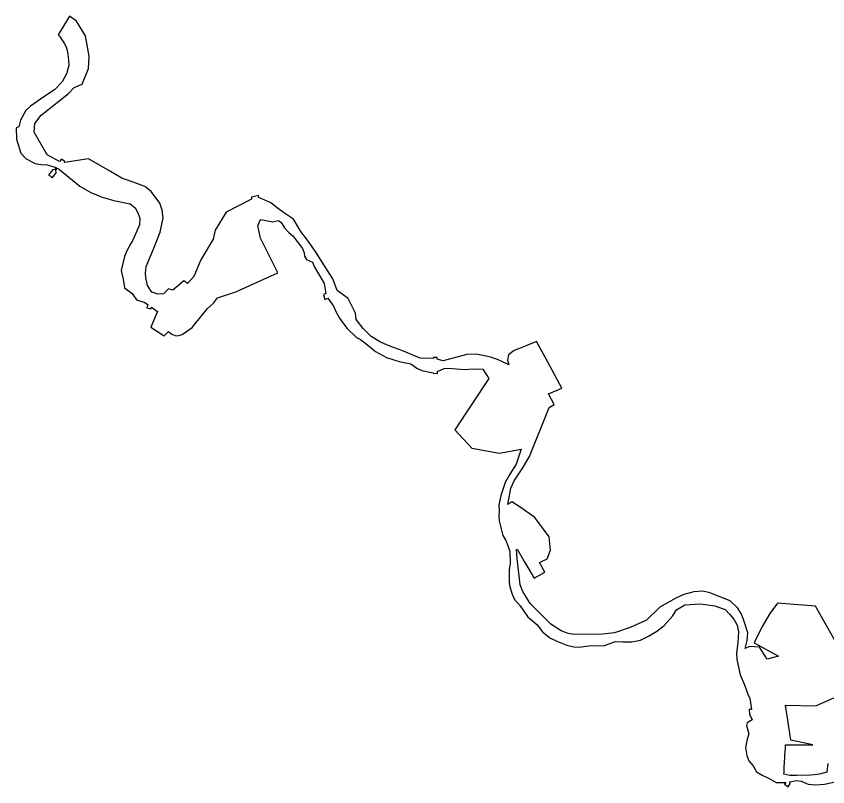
# Model space of a CAD drawing. Extents: x 545857 to 551173, y 1841643 to 1844623.
# Drawn here: x 545857 to 547189, y 1843358 to 1844623 of the extents above; entities that cross this region are included whole.
import ezdxf

# ---------------------------------------------------------------- set-up
doc = ezdxf.new("R2010")
doc.units = 0
doc.layers.add('Level 50', color=7, linetype='Continuous')

msp = doc.modelspace()

# ---------------------------------------------------------------- linework, layer by layer
at = {"layer": 'Level 50'}
for points in [[(546708.4, 1843800.3), (546684.2, 1843817.1), (546670.8, 1843825.7), (546664.2, 1843821.4), (546669.1, 1843848.5), (546674.4, 1843860.3), (546689, 1843881.4), (546699.6, 1843900.2), (546732, 1843980.6), (546740.3, 1843985.6), (546731, 1844003.4), (546752.6, 1844012.4), (546725.4, 1844063.4), (546711, 1844089.1), (546688.5, 1844079.8), (546674.4, 1844074.2), (546665.4, 1844067), (546663.8, 1844058.5), (546665.6, 1844050.5), (546654.4, 1844056.4), (546647.1, 1844059.3), (546634, 1844064.1), (546612.4, 1844068.5), (546596.6, 1844067.9), (546558.1, 1844057.1), (546548.4, 1844060.1), (546548.4, 1844062.6), (546542.2, 1844062.6), (546542, 1844061.3), (546520.3, 1844061.8), (546490, 1844074.1), (546472.1, 1844081.1), (546455.2, 1844088.1), (546439.6, 1844097.4), (546426.7, 1844110.3), (546415.4, 1844125.4), (546414, 1844135.4), (546402.2, 1844159.7), (546384, 1844172.9), (546377.1, 1844191.9), (546359.5, 1844219.5), (546349.6, 1844235.1), (546335.4, 1844255.4), (546324.4, 1844269.7), (546312.4, 1844289.9), (546295.8, 1844301), (546285.3, 1844308.6), (546275, 1844316.7), (546255.6, 1844325.3), (546255, 1844328.6), (546243.1, 1844325.8), (546243.4, 1844322.8), (546201.5, 1844301.2), (546183.8, 1844272), (546180.3, 1844257), (546160, 1844222.9), (546148.6, 1844195.7), (546138.3, 1844184.2), (546132.2, 1844188.9), (546114.2, 1844173.4), (546107.3, 1844175.4), (546098.8, 1844167.2), (546089.7, 1844167), (546082, 1844169.5), (546079.5, 1844169.9), (546072.7, 1844181.1), (546069.8, 1844194.3), (546069.2, 1844201.1), (546070.3, 1844212.3), (546081.8, 1844239.3), (546093.3, 1844268.5), (546098.3, 1844292.2), (546096.9, 1844304.5), (546092.6, 1844316.3), (546078.7, 1844335.4), (546068.4, 1844343.3), (546055.2, 1844348.6), (546030.5, 1844357.4), (546012.1, 1844367.9), (545975.8, 1844388.9), (545936.1, 1844382.9), (545937, 1844384.5), (545931.4, 1844388.6), (545928, 1844384.5), (545908, 1844395.8), (545886.6, 1844432.8), (545887.8, 1844447), (545897.8, 1844460.8), (545942.7, 1844496.1), (545952.1, 1844506.2), (545965.1, 1844511.4), (545975.8, 1844537.1), (545976.8, 1844557.3), (545971.1, 1844590.9), (545956.2, 1844615), (545944.5, 1844623.1), (545925.9, 1844592.4)], [(545925.9, 1844592.4), (545928.2, 1844590.2), (545935.9, 1844578.8), (545939, 1844572.8), (545941.3, 1844564.4), (545943, 1844551.4), (545943.3, 1844542), (545939.4, 1844528.4), (545932.5, 1844515.6), (545920, 1844502), (545902.4, 1844490.5), (545880.3, 1844475.7), (545873.1, 1844468.4), (545864.1, 1844452.5), (545861.3, 1844441.6), (545857.1, 1844439.7), (545857.6, 1844421.3), (545864.6, 1844398.2), (545873.4, 1844389.1), (545888.1, 1844381.2), (545897.7, 1844379.5), (545907.7, 1844379.1), (545922.9, 1844374.8), (545920.3, 1844371.3), (545916.7, 1844371), (545910, 1844362.2), (545912.7, 1844361.2), (545916, 1844357.6), (545922.8, 1844366), (545922.4, 1844370.1), (545925.1, 1844373.4), (545928.2, 1844371.6), (545961.7, 1844344), (545979.6, 1844333.9), (545998.2, 1844325.9), (546017.5, 1844320.4), (546044.1, 1844315), (546052.6, 1844308.4), (546056.8, 1844300.2), (546059.8, 1844291.6), (546059.7, 1844280.6), (546048.5, 1844255.6), (546045.4, 1844249.9), (546038.7, 1844238.1), (546035, 1844228.4), (546029.4, 1844205.9), (546032.6, 1844191.4), (546035.1, 1844177.4), (546047.3, 1844167.7), (546054.4, 1844157.6), (546067.3, 1844153.8), (546072.9, 1844149.7), (546071.7, 1844144.1), (546078.5, 1844142.6), (546079.1, 1844145.3), (546089.1, 1844138.5), (546078.3, 1844112.6), (546099.8, 1844098.5), (546107.2, 1844105.6), (546112.5, 1844101.3), (546117.8, 1844099), (546122.1, 1844098.6), (546129.6, 1844100.3), (546145.8, 1844112), (546171.1, 1844143.1), (546181.2, 1844152.2), (546187.3, 1844160.7), (546187.3, 1844160.7), (546217.6, 1844170.7), (546286.7, 1844202), (546258, 1844258.8), (546253.6, 1844278.7), (546257.9, 1844289.2), (546278.4, 1844285.8), (546287.5, 1844287.5), (546292.2, 1844284.7), (546297.3, 1844275.8), (546304.6, 1844268.1), (546311, 1844262.8), (546326.9, 1844242), (546329.8, 1844234.7), (546330.2, 1844229), (546333.6, 1844223.8), (546343.4, 1844219.3), (546346.5, 1844211.2), (546355, 1844197.2), (546362.7, 1844184.4), (546365.5, 1844168), (546361.8, 1844166.2), (546363.6, 1844157.8), (546368.7, 1844160.4), (546377.8, 1844147.2), (546382, 1844138.4), (546388, 1844127.3), (546393.1, 1844119.8), (546400.6, 1844110.3), (546415.7, 1844095.5)], [(546415.7, 1844095.5), (546422.1, 1844092.1), (546437, 1844081), (546446.7, 1844072.4), (546465.2, 1844062.6), (546486, 1844056), (546504.7, 1844052.4), (546514.7, 1844045.5), (546522.7, 1844041.5), (546541.5, 1844037.6), (546541.5, 1844036.8), (546548.6, 1844036.6), (546548.7, 1844040), (546559.7, 1844044.7), (546566.8, 1844045), (546593.6, 1844043.3), (546607.1, 1844044.4), (546622.9, 1844043.7), (546633, 1844028.5), (546577.1, 1843944.1), (546605.3, 1843914), (546650.2, 1843905.5), (546685.9, 1843912.1), (546678, 1843887.7), (546667.6, 1843871.4), (546659.7, 1843857.6), (546652.9, 1843836), (546649.2, 1843820.5), (546649.9, 1843811.2), (546649.4, 1843802.3), (546649.8, 1843794.6), (546656.1, 1843770.4), (546660.9, 1843762.2), (546664.7, 1843752.3), (546667.5, 1843744.3), (546668, 1843725), (546666.4, 1843714.2), (546666.5, 1843693.7), (546667.3, 1843686.3), (546671.1, 1843674.4), (546675, 1843665.3), (546684.5, 1843655.2), (546696.6, 1843637.7), (546712.3, 1843623.8), (546721.3, 1843612.6), (546733.3, 1843602.3), (546744.6, 1843596.8), (546761.1, 1843590.4), (546772.5, 1843587.5), (546781.2, 1843587.1), (546800.9, 1843589.8), (546821, 1843589.6), (546840.7, 1843596.5), (546852.9, 1843595.9), (546867.5, 1843596), (546882.1, 1843598.5), (546895.1, 1843605.3), (546908.6, 1843613.5), (546920.6, 1843622.7), (546934.2, 1843638), (546941.2, 1843648.6), (546954.6, 1843656.8), (546980.3, 1843658.3), (547003.8, 1843655.3), (547020.8, 1843649.2), (547028.7, 1843640.9), (547034.9, 1843633.1), (547040.8, 1843623.2), (547042.7, 1843612.2), (547041.6, 1843594.7), (547039.7, 1843577), (547040.3, 1843566.9), (547045.7, 1843541.5), (547052.5, 1843525.2), (547058.1, 1843510.3), (547061.5, 1843502.8), (547064.1, 1843484.7), (547060.2, 1843485.1), (547060.6, 1843477.4), (547065, 1843467.7), (547057.3, 1843463.1), (547056.1, 1843458.6), (547059.8, 1843445), (547056.9, 1843435.9), (547054.5, 1843422.4), (547056.6, 1843409.3), (547059.9, 1843400.5), (547067, 1843392.5), (547072.2, 1843382.5), (547081.5, 1843376.8), (547092.1, 1843371.9), (547104.8, 1843365.2), (547120.7, 1843365), (547118.1, 1843362.4), (547124.2, 1843358), (547127.1, 1843362.2), (547126.9, 1843366)], [(547223.2, 1843558.7), (547169.3, 1843654.5), (547106.6, 1843659.5), (547094.1, 1843642.6), (547081, 1843620), (547068.7, 1843594.1), (547108.2, 1843572.5), (547090.1, 1843567.7), (547077.1, 1843587.1), (547061.1, 1843588.5), (547053.5, 1843585.1), (547057, 1843598.2), (547057.9, 1843610.7), (547051.4, 1843630.8), (547047.6, 1843641.2), (547041.7, 1843651.3), (547028.9, 1843663.1), (546995.6, 1843676.3), (546984, 1843679.2), (546969.5, 1843678.1), (546952.8, 1843673.9), (546940, 1843667.5), (546913.6, 1843652.9), (546891.6, 1843631.8), (546865.2, 1843619.6), (546839.3, 1843611), (546819.5, 1843608.7), (546773, 1843607.8), (546763.2, 1843609.4), (546751.7, 1843613.8), (546734.6, 1843624.7), (546700.6, 1843659.1), (546688.5, 1843678.8), (546684.5, 1843689.3), (546679.6, 1843732.8), (546678.3, 1843747.7), (546679.5, 1843748), (546691.8, 1843726.1), (546707.5, 1843700.6), (546725.1, 1843710.2), (546715.9, 1843726.2), (546728.8, 1843732.2), (546734.2, 1843746.2), (546732, 1843768.1), (546708.4, 1843800.3)], [(547189.4, 1843396.1), (547187.7, 1843382.1), (547182, 1843380.3), (547176, 1843378.9), (547171.6, 1843377.9), (547167.8, 1843377.4), (547161, 1843377), (547137.9, 1843376.4), (547131.9, 1843376.5), (547127.3, 1843376.5), (547117.3, 1843378.6), (547117.5, 1843382.2), (547117.7, 1843385.7), (547117.8, 1843388.8), (547117.9, 1843392.4), (547118.2, 1843396), (547118.5, 1843400.2), (547118.7, 1843404.6), (547119, 1843410.1), (547119.4, 1843416), (547119.7, 1843421.6), (547120, 1843426.6), (547164.6, 1843426.7), (547128.5, 1843434.7), (547125.3, 1843456.4), (547122.6, 1843474.7), (547120, 1843492.1), (547169.5, 1843490.9), (547205.2, 1843506.6)], [(547126.9, 1843366), (547137.2, 1843368.3), (547145.8, 1843367.3), (547157, 1843362.3), (547169.2, 1843361.4), (547183.9, 1843362.2), (547219.2, 1843369.9)]]:
    msp.add_lwpolyline(points, dxfattribs=at)

doc.saveas('drawing.dxf')
